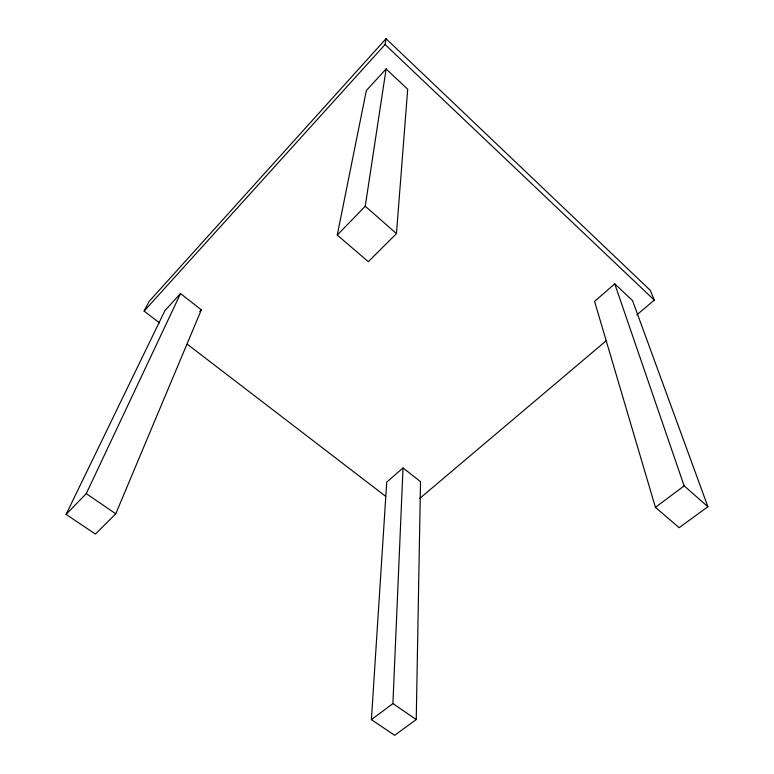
<?xml version="1.0" encoding="UTF-8"?>
<svg xmlns="http://www.w3.org/2000/svg" width="774" height="774" viewBox="0 0 774 774"><rect width="100%" height="100%" fill="white"/><g stroke="black" fill="none" stroke-linecap="round" stroke-linejoin="round"><path stroke-width="1.16" d="M416.238 719.559L420.524 481.651L403.022 467.931L386.729 482.096L371.394 719.656L394.663 735.3L416.238 719.559L392.902 703.576L403.022 467.931M396.462 233.603L407.695 89.242L386.11 68.954L366.344 90.548L337.251 235.073L368.337 261.68L396.462 233.603L365.251 206.232L386.11 68.954M159.444 322.864L144.109 311.1L385.075 44.505L386.052 38.7L650.305 290.327L654.282 300.109L636.789 314.902M115.752 513.791L201.337 309.871L180.526 293.559L164.881 310.655L66.1 514.391L95.415 534.099L115.752 513.791L86.272 493.609L66.1 514.391M86.272 493.609L180.526 293.559M144.109 311.1L149.198 301.347L386.052 38.7M199.769 311.554L201.337 309.871M337.251 235.073L365.251 206.232M614.74 283.864L594.577 301.396L655.423 507.347L679.185 527.674L707.9 506.718L632.532 300.583L614.74 283.864L684.139 485.878L707.9 506.718M419.576 498.562L606.419 340.579M371.394 719.656L392.902 703.576M655.423 507.347L684.139 485.878M187.25 344.178L385.675 496.318M385.075 44.505L654.282 300.109"/></g></svg>
